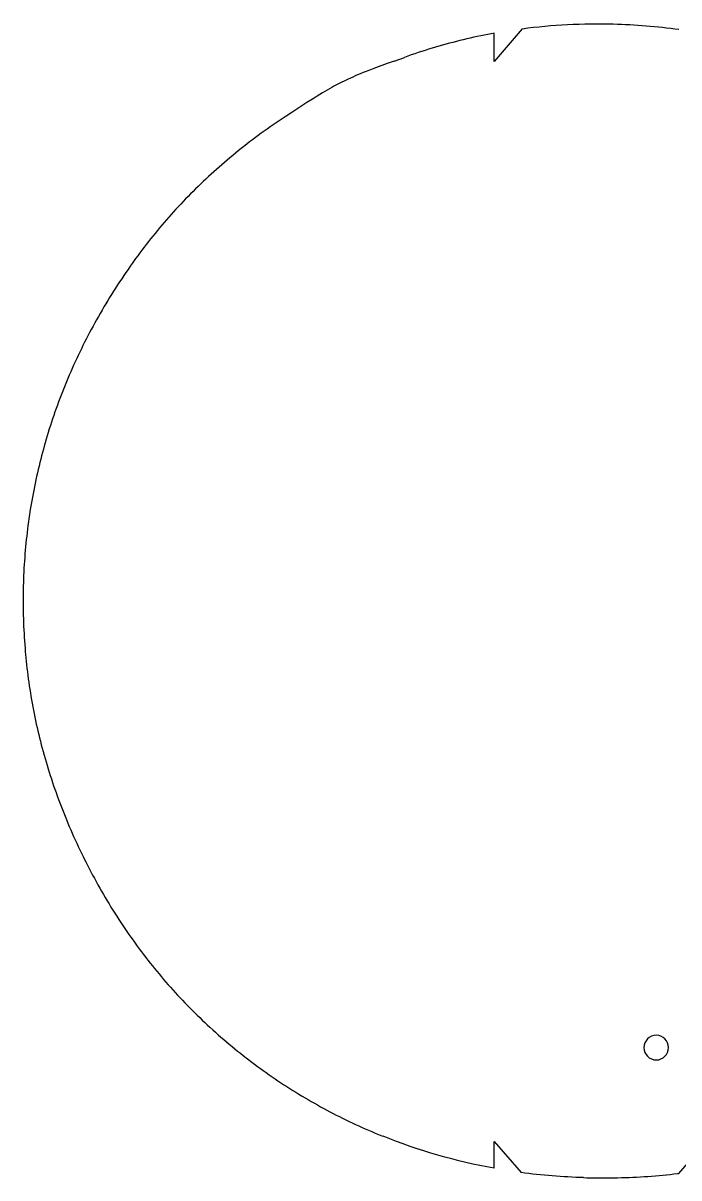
# Model space of a CAD drawing. Header units: millimetres. Extents: x 9 to 233, y 16 to 223.
# Drawn here: x 8.8 to 126.2, y 16.2 to 222.8 of the extents above; entities that cross this region are included whole.
import ezdxf

# ---------------------------------------------------------------- set-up
doc = ezdxf.new("R2010")
doc.units = ezdxf.units.MM

# ---------------------------------------------------------------- blocks, each defined once
blk = doc.blocks.new('Cargo Logo')
at = {"color": 7, "ltscale": 0.184066}
blk.add_line((-38, -5), (-33.181567, 0.566994), dxfattribs=at)
at = {"color": 7, "ltscale": 0.013633}
blk.add_line((-21.975731, 1.471093), (-21.430593, 1.48543), dxfattribs=at)
at = {"color": 7, "ltscale": 0.017482}
blk.add_line((-21.430593, 1.48543), (-20.731465, 1.50026), dxfattribs=at)
at = {"color": 7, "ltscale": 0.017431}
blk.add_line((-20.731465, 1.50026), (-20.034291, 1.511045), dxfattribs=at)
at = {"color": 7, "ltscale": 0.017379}
blk.add_line((-20.034291, 1.511045), (-19.339149, 1.517796), dxfattribs=at)
at = {"color": 7, "ltscale": 0.017328}
blk.add_line((-19.339149, 1.517796), (-18.646037, 1.520526), dxfattribs=at)
at = {"color": 7, "ltscale": 0.017277}
blk.add_line((-18.646037, 1.520526), (-17.954951, 1.519246), dxfattribs=at)
at = {"color": 7, "ltscale": 0.017227}
blk.add_line((-17.954951, 1.519246), (-17.26589, 1.513967), dxfattribs=at)
at = {"color": 7, "ltscale": 0.017178}
blk.add_line((-17.26589, 1.513967), (-16.57885, 1.504702), dxfattribs=at)
at = {"color": 7, "ltscale": 0.017129}
blk.add_line((-16.57885, 1.504702), (-15.89383, 1.491462), dxfattribs=at)
at = {"color": 7, "ltscale": 0.017081}
blk.add_line((-15.89383, 1.491462), (-15.210825, 1.474258), dxfattribs=at)
at = {"color": 7, "ltscale": 0.017033}
blk.add_line((-15.210825, 1.474258), (-14.529834, 1.453102), dxfattribs=at)
at = {"color": 7, "ltscale": 0.016986}
blk.add_line((-14.529834, 1.453102), (-13.850853, 1.428004), dxfattribs=at)
at = {"color": 7, "ltscale": 0.01694}
blk.add_line((-13.850853, 1.428004), (-13.17388, 1.398976), dxfattribs=at)
at = {"color": 7, "ltscale": 0.016894}
blk.add_line((-13.17388, 1.398976), (-12.498911, 1.366028), dxfattribs=at)
at = {"color": 7, "ltscale": 0.016849}
blk.add_line((-12.498911, 1.366028), (-11.825944, 1.329172), dxfattribs=at)
at = {"color": 7, "ltscale": 0.016805}
blk.add_line((-11.825944, 1.329172), (-11.154974, 1.288417), dxfattribs=at)
at = {"color": 7, "ltscale": 0.016762}
blk.add_line((-11.154974, 1.288417), (-10.485999, 1.243775), dxfattribs=at)
at = {"color": 7, "ltscale": 0.016719}
blk.add_line((-10.485999, 1.243775), (-9.819016, 1.195254), dxfattribs=at)
at = {"color": 7, "ltscale": 0.016676}
blk.add_line((-9.819016, 1.195254), (-9.154021, 1.142867), dxfattribs=at)
at = {"color": 7, "ltscale": 0.016635}
blk.add_line((-9.154021, 1.142867), (-8.491011, 1.086621), dxfattribs=at)
at = {"color": 7, "ltscale": 0.016594}
blk.add_line((-8.491011, 1.086621), (-7.829982, 1.026527), dxfattribs=at)
at = {"color": 7, "ltscale": 0.016554}
blk.add_line((-7.829982, 1.026527), (-7.170931, 0.962595), dxfattribs=at)
at = {"color": 7, "ltscale": 0.016514}
blk.add_line((-7.170931, 0.962595), (-6.513855, 0.894835), dxfattribs=at)
at = {"color": 7, "ltscale": 0.016475}
blk.add_line((-6.513855, 0.894835), (-5.858749, 0.823254), dxfattribs=at)
at = {"color": 7, "ltscale": 0.016437}
blk.add_line((-5.858749, 0.823254), (-5.205611, 0.747863), dxfattribs=at)
at = {"color": 7, "ltscale": 0.006478}
blk.add_line((-5.205611, 0.747863), (-4.948316, 0.717055), dxfattribs=at)
at = {"color": 7, "ltscale": 0.189028}
blk.add_line((-4.948316, 0.717055), (0, -5), dxfattribs=at)
at = {"color": 7, "ltscale": 0.12016}
blk.add_line((-38, -0.193598), (-38, -5), dxfattribs=at)
at = {"color": 7, "ltscale": 0.016053}
blk.add_line((-58.677103, -6.251963), (-58.082555, -6.009438), dxfattribs=at)
at = {"color": 7, "ltscale": 0.005747}
blk.add_line((-58.082555, -6.009438), (-57.869331, -5.923507), dxfattribs=at)
at = {"color": 7, "ltscale": 0.015973}
blk.add_line((-63.362667, -8.318424), (-62.783865, -8.047869), dxfattribs=at)
at = {"color": 7, "ltscale": 0.015981}
blk.add_line((-62.783865, -8.047869), (-62.203091, -7.780808), dxfattribs=at)
at = {"color": 7, "ltscale": 0.015989}
for p, q in [((-62.203091, -7.780808), (-61.620347, -7.517243)), ((-117.96378, -72.270641), (-117.777706, -71.658745)), ((-86.716989, -179.70262), (-87.198342, -179.281487))]:
    blk.add_line(p, q, dxfattribs=at)
at = {"color": 7, "ltscale": 0.015999}
for p, q in [((-61.620347, -7.517243), (-61.035633, -7.257178)), ((-102.21834, -40.468581), (-101.841587, -39.951274))]:
    blk.add_line(p, q, dxfattribs=at)
at = {"color": 7, "ltscale": 0.016008}
for p, q in [((-61.035633, -7.257178), (-60.448951, -7.000613)), ((-121.866125, -110.732798), (-121.919553, -110.094727))]:
    blk.add_line(p, q, dxfattribs=at)
at = {"color": 7, "ltscale": 0.016018}
for p, q in [((-60.448951, -7.000613), (-59.860301, -6.747554)), ((-117.365192, -133.040658), (-117.559638, -132.430148))]:
    blk.add_line(p, q, dxfattribs=at)
at = {"color": 7, "ltscale": 0.016029}
blk.add_line((-59.860301, -6.747554), (-59.269685, -6.498003), dxfattribs=at)
at = {"color": 7, "ltscale": 0.016041}
for p, q in [((-59.269685, -6.498003), (-58.677103, -6.251963)), ((-116.117926, -136.679805), (-116.335402, -136.076133))]:
    blk.add_line(p, q, dxfattribs=at)
at = {"color": 7, "ltscale": 0.01593}
blk.add_line((-67.921985, -10.608356), (-67.358994, -10.309932), dxfattribs=at)
at = {"color": 7, "ltscale": 0.015933}
for p, q in [((-67.358994, -10.309932), (-66.794023, -10.014986)), ((-118.668118, -74.724041), (-118.498022, -74.109825))]:
    blk.add_line(p, q, dxfattribs=at)
at = {"color": 7, "ltscale": 0.015937}
blk.add_line((-66.794023, -10.014986), (-66.227072, -9.723518), dxfattribs=at)
at = {"color": 7, "ltscale": 0.015942}
blk.add_line((-66.227072, -9.723518), (-65.658143, -9.43553), dxfattribs=at)
at = {"color": 7, "ltscale": 0.015947}
blk.add_line((-65.658143, -9.43553), (-65.087236, -9.151025), dxfattribs=at)
at = {"color": 7, "ltscale": 0.015952}
for p, q in [((-65.087236, -9.151025), (-64.514354, -8.870004)), ((-39.133489, -203.009643), (-39.759172, -202.884451))]:
    blk.add_line(p, q, dxfattribs=at)
at = {"color": 7, "ltscale": 0.015959}
blk.add_line((-64.514354, -8.870004), (-63.939497, -8.59247), dxfattribs=at)
at = {"color": 7, "ltscale": 0.015965}
blk.add_line((-63.939497, -8.59247), (-63.362667, -8.318424), dxfattribs=at)
at = {"color": 7, "ltscale": 0.015922}
for p, q in [((-71.258241, -12.471836), (-70.707169, -12.152578)), ((-70.707169, -12.152578), (-70.154106, -11.836791)), ((-70.154106, -11.836791), (-69.599055, -11.524473)), ((-71.80732, -12.794562), (-71.258241, -12.471836))]:
    blk.add_line(p, q, dxfattribs=at)
at = {"color": 7, "ltscale": 0.015923}
for p, q in [((-69.599055, -11.524473), (-69.042017, -11.215628)), ((-121.208144, -116.439126), (-121.29696, -115.808412))]:
    blk.add_line(p, q, dxfattribs=at)
at = {"color": 7, "ltscale": 0.015925}
for p, q in [((-69.042017, -11.215628), (-68.482993, -10.910255)), ((-89.093079, -177.570684), (-89.559102, -177.136431))]:
    blk.add_line(p, q, dxfattribs=at)
at = {"color": 7, "ltscale": 0.015927}
blk.add_line((-68.482993, -10.910255), (-67.921985, -10.608356), dxfattribs=at)
at = {"color": 7, "ltscale": 0.015935}
blk.add_line((-74.522762, -14.460202), (-73.983674, -14.120141), dxfattribs=at)
at = {"color": 7, "ltscale": 0.015931}
for p, q in [((-73.983674, -14.120141), (-73.442584, -13.783546)), ((-101.080042, -38.926001), (-100.695258, -38.418027)), ((-121.29696, -115.808412), (-121.381856, -115.176849))]:
    blk.add_line(p, q, dxfattribs=at)
at = {"color": 7, "ltscale": 0.015928}
blk.add_line((-73.442584, -13.783546), (-72.899494, -13.450417), dxfattribs=at)
at = {"color": 7, "ltscale": 0.015926}
blk.add_line((-72.899494, -13.450417), (-72.354405, -13.120756), dxfattribs=at)
at = {"color": 7, "ltscale": 0.015924}
blk.add_line((-72.354405, -13.120756), (-71.80732, -12.794562), dxfattribs=at)
at = {"color": 7, "ltscale": 0.015968}
blk.add_line((-77.7151, -16.573359), (-77.188079, -16.2125), dxfattribs=at)
at = {"color": 7, "ltscale": 0.015961}
blk.add_line((-77.188079, -16.2125), (-76.65904, -15.855108), dxfattribs=at)
at = {"color": 7, "ltscale": 0.015955}
blk.add_line((-76.65904, -15.855108), (-76.127986, -15.501182), dxfattribs=at)
at = {"color": 7, "ltscale": 0.015949}
for p, q in [((-76.127986, -15.501182), (-75.59492, -15.150723)), ((-88.151842, -178.431334), (-88.623993, -178.002319))]:
    blk.add_line(p, q, dxfattribs=at)
at = {"color": 7, "ltscale": 0.015943}
for p, q in [((-75.59492, -15.150723), (-75.059845, -14.803729)), ((-38.507408, -203.130838), (-39.133489, -203.009643))]:
    blk.add_line(p, q, dxfattribs=at)
at = {"color": 7, "ltscale": 0.015939}
for p, q in [((-75.059845, -14.803729), (-74.522762, -14.460202)), ((-121.381856, -115.176849), (-121.46283, -114.544446))]:
    blk.add_line(p, q, dxfattribs=at)
at = {"color": 7, "ltscale": 0.016022}
blk.add_line((-80.834705, -18.81135), (-80.319848, -18.429677), dxfattribs=at)
at = {"color": 7, "ltscale": 0.016012}
blk.add_line((-80.319848, -18.429677), (-79.802956, -18.051475), dxfattribs=at)
at = {"color": 7, "ltscale": 0.016002}
blk.add_line((-79.802956, -18.051475), (-79.284033, -17.676743), dxfattribs=at)
at = {"color": 7, "ltscale": 0.015993}
blk.add_line((-79.284033, -17.676743), (-78.76308, -17.30548), dxfattribs=at)
at = {"color": 7, "ltscale": 0.015984}
blk.add_line((-78.76308, -17.30548), (-78.240102, -16.937686), dxfattribs=at)
at = {"color": 7, "ltscale": 0.015976}
for p, q in [((-78.240102, -16.937686), (-77.7151, -16.573359)), ((-101.841587, -39.951274), (-101.462153, -39.437082)), ((-121.682185, -112.642265), (-121.747438, -112.006575))]:
    blk.add_line(p, q, dxfattribs=at)
at = {"color": 7, "ltscale": 0.016084}
blk.add_line((-83.37834, -20.77182), (-82.873711, -20.372775), dxfattribs=at)
at = {"color": 7, "ltscale": 0.01607}
blk.add_line((-82.873711, -20.372775), (-82.367029, -19.977206), dxfattribs=at)
at = {"color": 7, "ltscale": 0.016057}
blk.add_line((-82.367029, -19.977206), (-81.858299, -19.585114), dxfattribs=at)
at = {"color": 7, "ltscale": 0.016045}
blk.add_line((-81.858299, -19.585114), (-81.347523, -19.196495), dxfattribs=at)
at = {"color": 7, "ltscale": 0.016034}
blk.add_line((-81.347523, -19.196495), (-80.834705, -18.81135), dxfattribs=at)
at = {"color": 7, "ltscale": 0.016159}
blk.add_line((-85.870558, -22.819257), (-85.376251, -22.402803), dxfattribs=at)
at = {"color": 7, "ltscale": 0.016143}
for p, q in [((-85.376251, -22.402803), (-84.879872, -21.989834)), ((-82.246433, -183.373808), (-82.755485, -182.976525))]:
    blk.add_line(p, q, dxfattribs=at)
at = {"color": 7, "ltscale": 0.016127}
blk.add_line((-84.879872, -21.989834), (-84.381424, -21.580348), dxfattribs=at)
at = {"color": 7, "ltscale": 0.016112}
blk.add_line((-84.381424, -21.580348), (-83.880912, -21.174344), dxfattribs=at)
at = {"color": 7, "ltscale": 0.016097}
blk.add_line((-83.880912, -21.174344), (-83.37834, -20.77182), dxfattribs=at)
at = {"color": 7, "ltscale": 0.016248}
blk.add_line((-88.310838, -24.95386), (-87.826971, -24.519962), dxfattribs=at)
at = {"color": 7, "ltscale": 0.016229}
blk.add_line((-87.826971, -24.519962), (-87.340999, -24.089548), dxfattribs=at)
at = {"color": 7, "ltscale": 0.016211}
blk.add_line((-87.340999, -24.089548), (-86.852936, -23.662628), dxfattribs=at)
at = {"color": 7, "ltscale": 0.016193}
blk.add_line((-86.852936, -23.662628), (-86.362788, -23.239198), dxfattribs=at)
at = {"color": 7, "ltscale": 0.016176}
for p, q in [((-86.362788, -23.239198), (-85.870558, -22.819257)), ((-48.478098, -200.710188), (-49.097965, -200.524624))]:
    blk.add_line(p, q, dxfattribs=at)
at = {"color": 7, "ltscale": 0.0156}
blk.add_line((-90.666015, -27.148842), (-90.215233, -26.71738), dxfattribs=at)
at = {"color": 7, "ltscale": 0.015595}
blk.add_line((-90.215233, -26.71738), (-89.761827, -26.288943), dxfattribs=at)
at = {"color": 7, "ltscale": 0.015591}
blk.add_line((-89.761827, -26.288943), (-89.305797, -25.863532), dxfattribs=at)
at = {"color": 7, "ltscale": 0.015588}
blk.add_line((-89.305797, -25.863532), (-88.847144, -25.441143), dxfattribs=at)
at = {"color": 7, "ltscale": 0.018115}
blk.add_line((-88.310838, -24.95386), (-88.847144, -25.441143), dxfattribs=at)
at = {"color": 7, "ltscale": 0.015633}
blk.add_line((-92.880561, -29.35161), (-92.442902, -28.904989), dxfattribs=at)
at = {"color": 7, "ltscale": 0.015625}
blk.add_line((-92.442902, -28.904989), (-92.002618, -28.461403), dxfattribs=at)
at = {"color": 7, "ltscale": 0.015618}
for p, q in [((-92.002618, -28.461403), (-91.559708, -28.020852)), ((-60.286854, -196.610601), (-60.869215, -196.384523))]:
    blk.add_line(p, q, dxfattribs=at)
at = {"color": 7, "ltscale": 0.015611}
blk.add_line((-91.559708, -28.020852), (-91.114173, -27.583332), dxfattribs=at)
at = {"color": 7, "ltscale": 0.015605}
blk.add_line((-91.114173, -27.583332), (-90.666015, -27.148842), dxfattribs=at)
at = {"color": 7, "ltscale": 0.015671}
blk.add_line((-94.604922, -31.168505), (-94.177775, -30.709715), dxfattribs=at)
at = {"color": 7, "ltscale": 0.015661}
blk.add_line((-94.177775, -30.709715), (-93.747999, -30.253971), dxfattribs=at)
at = {"color": 7, "ltscale": 0.015651}
blk.add_line((-93.747999, -30.253971), (-93.315594, -29.80127), dxfattribs=at)
at = {"color": 7, "ltscale": 0.015641}
blk.add_line((-93.315594, -29.80127), (-92.880561, -29.35161), dxfattribs=at)
at = {"color": 7, "ltscale": 0.015734}
blk.add_line((-96.701152, -33.508249), (-96.287179, -33.034184), dxfattribs=at)
at = {"color": 7, "ltscale": 0.01572}
blk.add_line((-96.287179, -33.034184), (-95.870567, -32.56318), dxfattribs=at)
at = {"color": 7, "ltscale": 0.015707}
blk.add_line((-95.870567, -32.56318), (-95.451319, -32.095235), dxfattribs=at)
at = {"color": 7, "ltscale": 0.015695}
blk.add_line((-95.451319, -32.095235), (-95.029437, -31.630344), dxfattribs=at)
at = {"color": 7, "ltscale": 0.015683}
blk.add_line((-95.029437, -31.630344), (-94.604922, -31.168505), dxfattribs=at)
at = {"color": 7, "ltscale": 0.015797}
for p, q in [((-98.330621, -35.435186), (-97.927223, -34.948843)), ((-121.758116, -91.515351), (-121.695262, -90.886606))]:
    blk.add_line(p, q, dxfattribs=at)
at = {"color": 7, "ltscale": 0.01578}
blk.add_line((-97.927223, -34.948843), (-97.521177, -34.465574), dxfattribs=at)
at = {"color": 7, "ltscale": 0.015764}
blk.add_line((-97.521177, -34.465574), (-97.112486, -33.985378), dxfattribs=at)
at = {"color": 7, "ltscale": 0.015749}
blk.add_line((-97.112486, -33.985378), (-96.701152, -33.508249), dxfattribs=at)
at = {"color": 7, "ltscale": 0.01587}
for p, q in [((-99.917686, -37.411381), (-99.524905, -36.912701)), ((-120.105023, -122.697851), (-120.232884, -122.076056))]:
    blk.add_line(p, q, dxfattribs=at)
at = {"color": 7, "ltscale": 0.015851}
blk.add_line((-99.524905, -36.912701), (-99.129465, -36.417111), dxfattribs=at)
at = {"color": 7, "ltscale": 0.015832}
for p, q in [((-99.129465, -36.417111), (-98.73137, -35.924607)), ((-100.216099, -165.435929), (-100.602635, -164.934318))]:
    blk.add_line(p, q, dxfattribs=at)
at = {"color": 7, "ltscale": 0.015814}
blk.add_line((-98.73137, -35.924607), (-98.330621, -35.435186), dxfattribs=at)
at = {"color": 7, "ltscale": 0.015953}
blk.add_line((-101.462153, -39.437082), (-101.080042, -38.926001), dxfattribs=at)
at = {"color": 7, "ltscale": 0.01591}
blk.add_line((-100.695258, -38.418027), (-100.307805, -37.913155), dxfattribs=at)
at = {"color": 7, "ltscale": 0.01589}
blk.add_line((-100.307805, -37.913155), (-99.917686, -37.411381), dxfattribs=at)
at = {"color": 7, "ltscale": 0.016047}
for p, q in [((-102.963788, -41.512559), (-102.592409, -40.989008)), ((-115.89661, -137.282333), (-116.117926, -136.679805))]:
    blk.add_line(p, q, dxfattribs=at)
at = {"color": 7, "ltscale": 0.016023}
for p, q in [((-102.592409, -40.989008), (-102.21834, -40.468581)), ((-116.96479, -134.258267), (-117.16691, -133.650031))]:
    blk.add_line(p, q, dxfattribs=at)
at = {"color": 7, "ltscale": 0.016152}
for p, q in [((-104.42232, -43.638097), (-104.061744, -43.102003)), ((-113.208146, -143.834189), (-113.471829, -143.244351))]:
    blk.add_line(p, q, dxfattribs=at)
at = {"color": 7, "ltscale": 0.016125}
blk.add_line((-104.061744, -43.102003), (-103.69846, -42.569052), dxfattribs=at)
at = {"color": 7, "ltscale": 0.016098}
blk.add_line((-103.69846, -42.569052), (-103.332473, -42.039239), dxfattribs=at)
at = {"color": 7, "ltscale": 0.016073}
blk.add_line((-103.332473, -42.039239), (-102.963788, -41.512559), dxfattribs=at)
at = {"color": 7, "ltscale": 0.016267}
blk.add_line((-105.837438, -45.813998), (-105.487747, -45.265284), dxfattribs=at)
at = {"color": 7, "ltscale": 0.016237}
blk.add_line((-105.487747, -45.265284), (-105.135327, -44.719733), dxfattribs=at)
at = {"color": 7, "ltscale": 0.016208}
blk.add_line((-105.135327, -44.719733), (-104.780182, -44.177339), dxfattribs=at)
at = {"color": 7, "ltscale": 0.01618}
blk.add_line((-104.780182, -44.177339), (-104.42232, -43.638097), dxfattribs=at)
at = {"color": 7, "ltscale": 0.016392}
blk.add_line((-107.208791, -48.040576), (-106.870076, -47.479163), dxfattribs=at)
at = {"color": 7, "ltscale": 0.01636}
blk.add_line((-106.870076, -47.479163), (-106.528608, -46.920932), dxfattribs=at)
at = {"color": 7, "ltscale": 0.016328}
blk.add_line((-106.528608, -46.920932), (-106.184394, -46.365879), dxfattribs=at)
at = {"color": 7, "ltscale": 0.016297}
blk.add_line((-106.184394, -46.365879), (-105.837438, -45.813998), dxfattribs=at)
at = {"color": 7, "ltscale": 0.016493}
blk.add_line((-108.208353, -49.743962), (-107.877936, -49.17297), dxfattribs=at)
at = {"color": 7, "ltscale": 0.016458}
blk.add_line((-107.877936, -49.17297), (-107.544747, -48.605177), dxfattribs=at)
at = {"color": 7, "ltscale": 0.016425}
blk.add_line((-107.544747, -48.605177), (-107.208791, -48.040576), dxfattribs=at)
at = {"color": 7, "ltscale": 0.016636}
blk.add_line((-109.502159, -52.060011), (-109.182901, -51.476176), dxfattribs=at)
at = {"color": 7, "ltscale": 0.016599}
blk.add_line((-109.182901, -51.476176), (-108.860843, -50.895559), dxfattribs=at)
at = {"color": 7, "ltscale": 0.016563}
blk.add_line((-108.860843, -50.895559), (-108.535991, -50.318156), dxfattribs=at)
at = {"color": 7, "ltscale": 0.016527}
blk.add_line((-108.535991, -50.318156), (-108.208353, -49.743962), dxfattribs=at)
at = {"color": 7, "ltscale": 0.01675}
blk.add_line((-110.443055, -53.830885), (-110.132244, -53.23736), dxfattribs=at)
at = {"color": 7, "ltscale": 0.016711}
blk.add_line((-110.132244, -53.23736), (-109.818609, -52.647071), dxfattribs=at)
at = {"color": 7, "ltscale": 0.016673}
blk.add_line((-109.818609, -52.647071), (-109.502159, -52.060011), dxfattribs=at)
at = {"color": 7, "ltscale": 0.010923}
blk.add_line((-111.524939, -55.967076), (-111.33094, -55.575602), dxfattribs=at)
at = {"color": 7, "ltscale": 0.015325}
blk.add_line((-111.33094, -55.575602), (-111.056167, -55.027636), dxfattribs=at)
at = {"color": 7, "ltscale": 0.016828}
blk.add_line((-111.056167, -55.027636), (-110.751036, -54.427649), dxfattribs=at)
at = {"color": 7, "ltscale": 0.016789}
blk.add_line((-110.751036, -54.427649), (-110.443055, -53.830885), dxfattribs=at)
at = {"color": 7, "ltscale": 0.016483}
blk.add_line((-112.665625, -58.35247), (-112.386598, -57.755088), dxfattribs=at)
at = {"color": 7, "ltscale": 0.016511}
blk.add_line((-112.386598, -57.755088), (-112.103479, -57.158392), dxfattribs=at)
at = {"color": 7, "ltscale": 0.01654}
blk.add_line((-112.103479, -57.158392), (-111.816261, -56.562386), dxfattribs=at)
at = {"color": 7, "ltscale": 0.016569}
blk.add_line((-111.816261, -56.562386), (-111.524939, -55.967076), dxfattribs=at)
at = {"color": 7, "ltscale": 0.016402}
blk.add_line((-113.478192, -60.148677), (-113.211417, -59.54927), dxfattribs=at)
at = {"color": 7, "ltscale": 0.016429}
blk.add_line((-113.211417, -59.54927), (-112.940563, -58.950532), dxfattribs=at)
at = {"color": 7, "ltscale": 0.016456}
blk.add_line((-112.940563, -58.950532), (-112.665625, -58.35247), dxfattribs=at)
at = {"color": 7, "ltscale": 0.016302}
blk.add_line((-114.504597, -62.552911), (-114.254091, -61.950871), dxfattribs=at)
at = {"color": 7, "ltscale": 0.016326}
blk.add_line((-114.254091, -61.950871), (-113.999525, -61.349482), dxfattribs=at)
at = {"color": 7, "ltscale": 0.016351}
blk.add_line((-113.999525, -61.349482), (-113.740893, -60.74875), dxfattribs=at)
at = {"color": 7, "ltscale": 0.016376}
blk.add_line((-113.740893, -60.74875), (-113.478192, -60.148677), dxfattribs=at)
at = {"color": 7, "ltscale": 0.016232}
blk.add_line((-115.231796, -64.362891), (-114.993446, -63.758925), dxfattribs=at)
at = {"color": 7, "ltscale": 0.016255}
blk.add_line((-114.993446, -63.758925), (-114.751047, -63.155597), dxfattribs=at)
at = {"color": 7, "ltscale": 0.016278}
blk.add_line((-114.751047, -63.155597), (-114.504597, -62.552911), dxfattribs=at)
at = {"color": 7, "ltscale": 0.016168}
blk.add_line((-115.922604, -66.178572), (-115.696371, -65.572719), dxfattribs=at)
at = {"color": 7, "ltscale": 0.016189}
for p, q in [((-115.696371, -65.572719), (-115.466104, -64.96749)), ((-122.251681, -102.379536), (-122.253494, -101.731993))]:
    blk.add_line(p, q, dxfattribs=at)
at = {"color": 7, "ltscale": 0.01621}
blk.add_line((-115.466104, -64.96749), (-115.231796, -64.362891), dxfattribs=at)
at = {"color": 7, "ltscale": 0.01609}
blk.add_line((-116.787255, -68.608158), (-116.577127, -67.999844), dxfattribs=at)
at = {"color": 7, "ltscale": 0.016108}
blk.add_line((-116.577127, -67.999844), (-116.362978, -67.392139), dxfattribs=at)
at = {"color": 7, "ltscale": 0.016128}
for p, q in [((-116.362978, -67.392139), (-116.144805, -66.785047)), ((-113.73165, -142.653351), (-113.987611, -142.061189))]:
    blk.add_line(p, q, dxfattribs=at)
at = {"color": 7, "ltscale": 0.016147}
blk.add_line((-116.144805, -66.785047), (-115.922604, -66.178572), dxfattribs=at)
at = {"color": 7, "ltscale": 0.016037}
blk.add_line((-117.393551, -70.436722), (-117.195464, -69.826601), dxfattribs=at)
at = {"color": 7, "ltscale": 0.016054}
for p, q in [((-117.195464, -69.826601), (-116.993366, -69.217079)), ((-115.671451, -137.883715), (-115.89661, -137.282333)), ((-44.128126, -201.895907), (-44.750715, -201.73862))]:
    blk.add_line(p, q, dxfattribs=at)
at = {"color": 7, "ltscale": 0.016071}
blk.add_line((-116.993366, -69.217079), (-116.787255, -68.608158), dxfattribs=at)
at = {"color": 7, "ltscale": 0.015974}
for p, q in [((-118.145855, -72.883121), (-117.96378, -72.270641)), ((-40.384468, -202.755258), (-41.009377, -202.622061))]:
    blk.add_line(p, q, dxfattribs=at)
at = {"color": 7, "ltscale": 0.016004}
for p, q in [((-117.777706, -71.658745), (-117.58763, -71.047438)), ((-86.232566, -180.121118), (-86.716989, -179.70262))]:
    blk.add_line(p, q, dxfattribs=at)
at = {"color": 7, "ltscale": 0.01602}
blk.add_line((-117.58763, -71.047438), (-117.393551, -70.436722), dxfattribs=at)
at = {"color": 7, "ltscale": 0.015946}
blk.add_line((-118.498022, -74.109825), (-118.323935, -73.496184), dxfattribs=at)
at = {"color": 7, "ltscale": 0.01596}
blk.add_line((-118.323935, -73.496184), (-118.145855, -72.883121), dxfattribs=at)
at = {"color": 7, "ltscale": 0.015898}
blk.add_line((-119.154486, -76.570111), (-118.996348, -75.954187), dxfattribs=at)
at = {"color": 7, "ltscale": 0.015909}
for p, q in [((-118.996348, -75.954187), (-118.834226, -75.338829)), ((-121.018765, -117.697975), (-121.115412, -117.068983))]:
    blk.add_line(p, q, dxfattribs=at)
at = {"color": 7, "ltscale": 0.015921}
blk.add_line((-118.834226, -75.338829), (-118.668118, -74.724041), dxfattribs=at)
at = {"color": 7, "ltscale": 0.015858}
for p, q in [((-119.747238, -79.039415), (-119.605016, -78.421254)), ((-119.101187, -127.023812), (-119.256236, -126.408722)), ((-118.942262, -127.637912), (-119.101187, -127.023812))]:
    blk.add_line(p, q, dxfattribs=at)
at = {"color": 7, "ltscale": 0.015867}
for p, q in [((-119.605016, -78.421254), (-119.458818, -77.803647)), ((-119.973272, -123.318711), (-120.105023, -122.697851)), ((-91.843308, -174.925998), (-92.290974, -174.476096))]:
    blk.add_line(p, q, dxfattribs=at)
at = {"color": 7, "ltscale": 0.015877}
for p, q in [((-119.458818, -77.803647), (-119.308642, -77.186599)), ((-120.356851, -121.453334), (-120.476923, -120.829693))]:
    blk.add_line(p, q, dxfattribs=at)
at = {"color": 7, "ltscale": 0.015887}
blk.add_line((-119.308642, -77.186599), (-119.154486, -76.570111), dxfattribs=at)
at = {"color": 7, "ltscale": 0.015834}
blk.add_line((-120.15006, -80.897203), (-120.019759, -80.277392), dxfattribs=at)
at = {"color": 7, "ltscale": 0.015841}
for p, q in [((-120.019759, -80.277392), (-119.885485, -79.658129)), ((-100.986106, -164.43013), (-101.366512, -163.923366)), ((-93.615636, -173.110801), (-94.05108, -172.650512))]:
    blk.add_line(p, q, dxfattribs=at)
at = {"color": 7, "ltscale": 0.015849}
blk.add_line((-119.885485, -79.658129), (-119.747238, -79.039415), dxfattribs=at)
at = {"color": 7, "ltscale": 0.015815}
blk.add_line((-120.517144, -82.759894), (-120.398752, -82.138456), dxfattribs=at)
at = {"color": 7, "ltscale": 0.015821}
for p, q in [((-120.398752, -82.138456), (-120.276391, -81.517559)), ((-99.038122, -166.9253), (-99.433842, -166.43142)), ((-95.762308, -170.783457), (-96.182479, -170.310225))]:
    blk.add_line(p, q, dxfattribs=at)
at = {"color": 7, "ltscale": 0.015827}
for p, q in [((-120.276391, -81.517559), (-120.15006, -80.897203)), ((-94.912802, -171.722162), (-95.339082, -171.254103))]:
    blk.add_line(p, q, dxfattribs=at)
at = {"color": 7, "ltscale": 0.015799}
blk.add_line((-120.951037, -85.25099), (-120.848514, -84.627419), dxfattribs=at)
at = {"color": 7, "ltscale": 0.015802}
blk.add_line((-120.848514, -84.627419), (-120.742024, -84.004377), dxfattribs=at)
at = {"color": 7, "ltscale": 0.015806}
blk.add_line((-120.742024, -84.004377), (-120.631568, -83.381868), dxfattribs=at)
at = {"color": 7, "ltscale": 0.01581}
blk.add_line((-120.631568, -83.381868), (-120.517144, -82.759894), dxfattribs=at)
at = {"color": 7, "ltscale": 0.015792}
blk.add_line((-121.23481, -87.124861), (-121.144185, -86.499714), dxfattribs=at)
at = {"color": 7, "ltscale": 0.015794}
blk.add_line((-121.144185, -86.499714), (-121.049594, -85.875089), dxfattribs=at)
at = {"color": 7, "ltscale": 0.015796}
blk.add_line((-121.049594, -85.875089), (-120.951037, -85.25099), dxfattribs=at)
at = {"color": 7, "ltscale": 0.015791}
for p, q in [((-121.482888, -89.00342), (-121.404162, -88.376717)), ((-121.404162, -88.376717), (-121.321469, -87.75053)), ((-121.321469, -87.75053), (-121.23481, -87.124861)), ((-121.557647, -89.630637), (-121.482888, -89.00342))]:
    blk.add_line(p, q, dxfattribs=at)
at = {"color": 7, "ltscale": 0.015795}
blk.add_line((-121.695262, -90.886606), (-121.628439, -90.258367), dxfattribs=at)
at = {"color": 7, "ltscale": 0.015793}
blk.add_line((-121.628439, -90.258367), (-121.557647, -89.630637), dxfattribs=at)
at = {"color": 7, "ltscale": 0.01646}
blk.add_line((-121.911767, -93.256151), (-121.85723, -92.600032), dxfattribs=at)
at = {"color": 7, "ltscale": 0.012449}
blk.add_line((-121.85723, -92.600032), (-121.813322, -92.104008), dxfattribs=at)
at = {"color": 7, "ltscale": 0.014781}
blk.add_line((-121.813322, -92.104008), (-121.758116, -91.515351), dxfattribs=at)
at = {"color": 7, "ltscale": 0.016395}
blk.add_line((-122.051077, -95.221149), (-122.008686, -94.566718), dxfattribs=at)
at = {"color": 7, "ltscale": 0.016416}
blk.add_line((-122.008686, -94.566718), (-121.962251, -93.911716), dxfattribs=at)
at = {"color": 7, "ltscale": 0.016438}
blk.add_line((-121.962251, -93.911716), (-121.911767, -93.256151), dxfattribs=at)
at = {"color": 7, "ltscale": 0.016334}
blk.add_line((-122.154025, -97.180916), (-122.123742, -96.528257), dxfattribs=at)
at = {"color": 7, "ltscale": 0.016354}
for p, q in [((-122.123742, -96.528257), (-122.089427, -95.874998)), ((-53.426021, -199.11179), (-54.042729, -198.893623))]:
    blk.add_line(p, q, dxfattribs=at)
at = {"color": 7, "ltscale": 0.016374}
blk.add_line((-122.089427, -95.874998), (-122.051077, -95.221149), dxfattribs=at)
at = {"color": 7, "ltscale": 0.016258}
blk.add_line((-122.234932, -99.785378), (-122.220731, -99.135206), dxfattribs=at)
at = {"color": 7, "ltscale": 0.016277}
blk.add_line((-122.220731, -99.135206), (-122.202515, -98.4844), dxfattribs=at)
at = {"color": 7, "ltscale": 0.016295}
blk.add_line((-122.202515, -98.4844), (-122.180281, -97.832966), dxfattribs=at)
at = {"color": 7, "ltscale": 0.016314}
blk.add_line((-122.180281, -97.832966), (-122.154025, -97.180916), dxfattribs=at)
at = {"color": 7, "ltscale": 0.016205}
for p, q in [((-122.253494, -101.731993), (-122.251309, -101.08378)), ((-80.700744, -184.549605), (-81.219065, -184.160352))]:
    blk.add_line(p, q, dxfattribs=at)
at = {"color": 7, "ltscale": 0.016223}
blk.add_line((-122.251309, -101.08378), (-122.245124, -100.434905), dxfattribs=at)
at = {"color": 7, "ltscale": 0.01624}
for p, q in [((-122.245124, -100.434905), (-122.234932, -99.785378)), ((-111.544786, -147.348673), (-111.831701, -146.765859))]:
    blk.add_line(p, q, dxfattribs=at)
at = {"color": 7, "ltscale": 0.016172}
blk.add_line((-122.245874, -103.026401), (-122.251681, -102.379536), dxfattribs=at)
at = {"color": 7, "ltscale": 0.016156}
blk.add_line((-122.236078, -103.672578), (-122.245874, -103.026401), dxfattribs=at)
at = {"color": 7, "ltscale": 0.016141}
blk.add_line((-122.222297, -104.318061), (-122.236078, -103.672578), dxfattribs=at)
at = {"color": 7, "ltscale": 0.016126}
blk.add_line((-122.204534, -104.962839), (-122.222297, -104.318061), dxfattribs=at)
at = {"color": 7, "ltscale": 0.016111}
blk.add_line((-122.182794, -105.606904), (-122.204534, -104.962839), dxfattribs=at)
at = {"color": 7, "ltscale": 0.016096}
for p, q in [((-122.157079, -106.25025), (-122.182794, -105.606904)), ((-114.487963, -140.873392), (-114.732358, -140.277759))]:
    blk.add_line(p, q, dxfattribs=at)
at = {"color": 7, "ltscale": 0.016083}
blk.add_line((-122.127395, -106.892866), (-122.157079, -106.25025), dxfattribs=at)
at = {"color": 7, "ltscale": 0.016069}
for p, q in [((-122.093745, -107.534745), (-122.127395, -106.892866)), ((-115.209599, -139.083037), (-115.442448, -138.48395)), ((-84.264135, -181.768694), (-84.760858, -181.360771)), ((-44.750715, -201.73862), (-45.372917, -201.577306))]:
    blk.add_line(p, q, dxfattribs=at)
at = {"color": 7, "ltscale": 0.016056}
blk.add_line((-122.056132, -108.175879), (-122.093745, -107.534745), dxfattribs=at)
at = {"color": 7, "ltscale": 0.016043}
blk.add_line((-122.014559, -108.816259), (-122.056132, -108.175879), dxfattribs=at)
at = {"color": 7, "ltscale": 0.016031}
for p, q in [((-121.969032, -109.455878), (-122.014559, -108.816259)), ((-116.549037, -135.471319), (-116.758832, -134.865363))]:
    blk.add_line(p, q, dxfattribs=at)
at = {"color": 7, "ltscale": 0.016019}
for p, q in [((-121.919553, -110.094727), (-121.969032, -109.455878)), ((-85.745071, -180.536979), (-86.232566, -180.121118))]:
    blk.add_line(p, q, dxfattribs=at)
at = {"color": 7, "ltscale": 0.015997}
blk.add_line((-121.808752, -111.370083), (-121.866125, -110.732798), dxfattribs=at)
at = {"color": 7, "ltscale": 0.015986}
blk.add_line((-121.747438, -112.006575), (-121.808752, -111.370083), dxfattribs=at)
at = {"color": 7, "ltscale": 0.015966}
blk.add_line((-121.612998, -113.277146), (-121.682185, -112.642265), dxfattribs=at)
at = {"color": 7, "ltscale": 0.015957}
blk.add_line((-121.539878, -113.911208), (-121.612998, -113.277146), dxfattribs=at)
at = {"color": 7, "ltscale": 0.015948}
blk.add_line((-121.46283, -114.544446), (-121.539878, -113.911208), dxfattribs=at)
at = {"color": 7, "ltscale": 0.015916}
blk.add_line((-121.115412, -117.068983), (-121.208144, -116.439126), dxfattribs=at)
at = {"color": 7, "ltscale": 0.015903}
for p, q in [((-120.918208, -118.326095), (-121.018765, -117.697975)), ((-90.022063, -176.699563), (-90.481963, -176.260084))]:
    blk.add_line(p, q, dxfattribs=at)
at = {"color": 7, "ltscale": 0.015897}
blk.add_line((-120.813743, -118.953334), (-120.918208, -118.326095), dxfattribs=at)
at = {"color": 7, "ltscale": 0.015891}
blk.add_line((-120.705372, -119.579686), (-120.813743, -118.953334), dxfattribs=at)
at = {"color": 7, "ltscale": 0.015886}
blk.add_line((-120.593098, -120.205141), (-120.705372, -119.579686), dxfattribs=at)
at = {"color": 7, "ltscale": 0.015882}
blk.add_line((-120.476923, -120.829693), (-120.593098, -120.205141), dxfattribs=at)
at = {"color": 7, "ltscale": 0.015874}
blk.add_line((-120.232884, -122.076056), (-120.356851, -121.453334), dxfattribs=at)
at = {"color": 7, "ltscale": 0.015865}
blk.add_line((-119.837633, -123.938629), (-119.973272, -123.318711), dxfattribs=at)
at = {"color": 7, "ltscale": 0.015862}
blk.add_line((-119.698107, -124.557597), (-119.837633, -123.938629), dxfattribs=at)
at = {"color": 7, "ltscale": 0.015861}
for p, q in [((-119.554698, -125.175607), (-119.698107, -124.557597)), ((-102.118119, -162.902109), (-102.489317, -162.387615))]:
    blk.add_line(p, q, dxfattribs=at)
at = {"color": 7, "ltscale": 0.01586}
blk.add_line((-119.407407, -125.792651), (-119.554698, -125.175607), dxfattribs=at)
at = {"color": 7, "ltscale": 0.015859}
for p, q in [((-119.256236, -126.408722), (-119.407407, -125.792651)), ((-118.779464, -128.251015), (-118.942262, -127.637912)), ((-92.290974, -174.476096), (-92.735584, -174.023595))]:
    blk.add_line(p, q, dxfattribs=at)
at = {"color": 7, "ltscale": 0.014345}
blk.add_line((-118.628872, -128.804722), (-118.779464, -128.251015), dxfattribs=at)
at = {"color": 7, "ltscale": 0.014423}
blk.add_line((-118.474328, -129.360573), (-118.628872, -128.804722), dxfattribs=at)
at = {"color": 7, "ltscale": 0.016016}
for p, q in [((-118.299062, -129.976754), (-118.474328, -129.360573)), ((-117.559638, -132.430148), (-117.750248, -131.818501))]:
    blk.add_line(p, q, dxfattribs=at)
at = {"color": 7, "ltscale": 0.016015}
for p, q in [((-118.11996, -130.591804), (-118.299062, -129.976754)), ((-117.937022, -131.205719), (-118.11996, -130.591804)), ((-117.750248, -131.818501), (-117.937022, -131.205719))]:
    blk.add_line(p, q, dxfattribs=at)
at = {"color": 7, "ltscale": 0.016021}
for p, q in [((-117.16691, -133.650031), (-117.365192, -133.040658)), ((-69.669374, -191.954171), (-70.212946, -191.61475))]:
    blk.add_line(p, q, dxfattribs=at)
at = {"color": 7, "ltscale": 0.016027}
blk.add_line((-116.758832, -134.865363), (-116.96479, -134.258267), dxfattribs=at)
at = {"color": 7, "ltscale": 0.016036}
blk.add_line((-116.335402, -136.076133), (-116.549037, -135.471319), dxfattribs=at)
at = {"color": 7, "ltscale": 0.016061}
blk.add_line((-115.442448, -138.48395), (-115.671451, -137.883715), dxfattribs=at)
at = {"color": 7, "ltscale": 0.016077}
blk.add_line((-114.972903, -139.680974), (-115.209599, -139.083037), dxfattribs=at)
at = {"color": 7, "ltscale": 0.016086}
for p, q in [((-114.732358, -140.277759), (-114.972903, -139.680974)), ((-45.372917, -201.577306), (-45.99473, -201.411961))]:
    blk.add_line(p, q, dxfattribs=at)
at = {"color": 7, "ltscale": 0.016106}
blk.add_line((-114.239714, -141.467869), (-114.487963, -140.873392), dxfattribs=at)
at = {"color": 7, "ltscale": 0.016116}
blk.add_line((-113.987611, -142.061189), (-114.239714, -141.467869), dxfattribs=at)
at = {"color": 7, "ltscale": 0.01614}
blk.add_line((-113.471829, -143.244351), (-113.73165, -142.653351), dxfattribs=at)
at = {"color": 7, "ltscale": 0.016166}
blk.add_line((-112.940598, -144.422862), (-113.208146, -143.834189), dxfattribs=at)
at = {"color": 7, "ltscale": 0.016179}
blk.add_line((-112.669183, -145.010368), (-112.940598, -144.422862), dxfattribs=at)
at = {"color": 7, "ltscale": 0.016194}
blk.add_line((-112.393897, -145.596705), (-112.669183, -145.010368), dxfattribs=at)
at = {"color": 7, "ltscale": 0.016209}
blk.add_line((-112.114738, -146.181869), (-112.393897, -145.596705), dxfattribs=at)
at = {"color": 7, "ltscale": 0.016224}
blk.add_line((-111.831701, -146.765859), (-112.114738, -146.181869), dxfattribs=at)
at = {"color": 7, "ltscale": 0.016257}
blk.add_line((-111.253987, -147.930307), (-111.544786, -147.348673), dxfattribs=at)
at = {"color": 7, "ltscale": 0.016274}
blk.add_line((-110.959301, -148.510758), (-111.253987, -147.930307), dxfattribs=at)
at = {"color": 7, "ltscale": 0.016292}
blk.add_line((-110.660725, -149.090025), (-110.959301, -148.510758), dxfattribs=at)
at = {"color": 7, "ltscale": 0.016311}
blk.add_line((-110.358256, -149.668104), (-110.660725, -149.090025), dxfattribs=at)
at = {"color": 7, "ltscale": 0.01633}
for p, q in [((-110.051889, -150.244991), (-110.358256, -149.668104)), ((-52.808914, -199.325863), (-53.426021, -199.11179))]:
    blk.add_line(p, q, dxfattribs=at)
at = {"color": 7, "ltscale": 0.016349}
blk.add_line((-109.741621, -150.820685), (-110.051889, -150.244991), dxfattribs=at)
at = {"color": 7, "ltscale": 0.01637}
for p, q in [((-109.427447, -151.395182), (-109.741621, -150.820685)), ((-76.985721, -187.198856), (-77.525753, -186.828522))]:
    blk.add_line(p, q, dxfattribs=at)
at = {"color": 7, "ltscale": 0.016391}
blk.add_line((-109.109364, -151.968478), (-109.427447, -151.395182), dxfattribs=at)
at = {"color": 7, "ltscale": 0.016412}
blk.add_line((-108.787368, -152.54057), (-109.109364, -151.968478), dxfattribs=at)
at = {"color": 7, "ltscale": 0.016434}
blk.add_line((-108.461453, -153.111455), (-108.787368, -152.54057), dxfattribs=at)
at = {"color": 7, "ltscale": 0.016457}
blk.add_line((-108.131617, -153.681129), (-108.461453, -153.111455), dxfattribs=at)
at = {"color": 7, "ltscale": 0.01648}
blk.add_line((-107.797855, -154.249588), (-108.131617, -153.681129), dxfattribs=at)
at = {"color": 7, "ltscale": 0.016504}
blk.add_line((-107.460161, -154.816829), (-107.797855, -154.249588), dxfattribs=at)
at = {"color": 7, "ltscale": 0.016528}
blk.add_line((-107.118532, -155.382848), (-107.460161, -154.816829), dxfattribs=at)
at = {"color": 7, "ltscale": 0.016553}
blk.add_line((-106.772962, -155.947641), (-107.118532, -155.382848), dxfattribs=at)
at = {"color": 7, "ltscale": 0.016579}
blk.add_line((-106.423447, -156.511203), (-106.772962, -155.947641), dxfattribs=at)
at = {"color": 7, "ltscale": 0.016605}
blk.add_line((-106.069983, -157.073531), (-106.423447, -156.511203), dxfattribs=at)
at = {"color": 7, "ltscale": 0.016631}
blk.add_line((-105.712564, -157.63462), (-106.069983, -157.073531), dxfattribs=at)
at = {"color": 7, "ltscale": 0.016659}
blk.add_line((-105.351185, -158.194466), (-105.712564, -157.63462), dxfattribs=at)
at = {"color": 7, "ltscale": 0.016687}
blk.add_line((-104.985841, -158.753065), (-105.351185, -158.194466), dxfattribs=at)
at = {"color": 7, "ltscale": 0.016715}
blk.add_line((-104.616527, -159.310411), (-104.985841, -158.753065), dxfattribs=at)
at = {"color": 7, "ltscale": 0.016744}
blk.add_line((-104.243237, -159.8665), (-104.616527, -159.310411), dxfattribs=at)
at = {"color": 7, "ltscale": 0.016774}
blk.add_line((-103.865967, -160.421328), (-104.243237, -159.8665), dxfattribs=at)
at = {"color": 7, "ltscale": 0.016804}
blk.add_line((-103.484712, -160.974888), (-103.865967, -160.421328), dxfattribs=at)
at = {"color": 7, "ltscale": 0.016834}
blk.add_line((-103.099479, -161.527156), (-103.484712, -160.974888), dxfattribs=at)
at = {"color": 7, "ltscale": 0.014785}
blk.add_line((-102.758436, -162.010311), (-103.099479, -161.527156), dxfattribs=at)
at = {"color": 7, "ltscale": 0.011586}
blk.add_line((-102.489317, -162.387615), (-102.758436, -162.010311), dxfattribs=at)
at = {"color": 7, "ltscale": 0.015854}
blk.add_line((-101.74385, -163.414026), (-102.118119, -162.902109), dxfattribs=at)
at = {"color": 7, "ltscale": 0.015847}
blk.add_line((-101.366512, -163.923366), (-101.74385, -163.414026), dxfattribs=at)
at = {"color": 7, "ltscale": 0.015836}
blk.add_line((-100.602635, -164.934318), (-100.986106, -164.43013), dxfattribs=at)
at = {"color": 7, "ltscale": 0.015828}
blk.add_line((-99.826501, -165.934963), (-100.216099, -165.435929), dxfattribs=at)
at = {"color": 7, "ltscale": 0.015824}
for p, q in [((-99.433842, -166.43142), (-99.826501, -165.934963)), ((-95.339082, -171.254103), (-95.762308, -170.783457))]:
    blk.add_line(p, q, dxfattribs=at)
at = {"color": 7, "ltscale": 0.015819}
for p, q in [((-98.639344, -167.416601), (-99.038122, -166.9253)), ((-96.182479, -170.310225), (-96.599595, -169.834409))]:
    blk.add_line(p, q, dxfattribs=at)
at = {"color": 7, "ltscale": 0.015818}
for p, q in [((-98.237507, -167.905323), (-98.639344, -167.416601)), ((-96.599595, -169.834409), (-97.013657, -169.35601))]:
    blk.add_line(p, q, dxfattribs=at)
at = {"color": 7, "ltscale": 0.015817}
for p, q in [((-97.832613, -168.391466), (-98.237507, -167.905323)), ((-97.013657, -169.35601), (-97.424663, -168.875029))]:
    blk.add_line(p, q, dxfattribs=at)
at = {"color": 7, "ltscale": 0.015816}
blk.add_line((-97.424663, -168.875029), (-97.832613, -168.391466), dxfattribs=at)
at = {"color": 7, "ltscale": 0.015831}
blk.add_line((-94.483468, -172.187632), (-94.912802, -171.722162), dxfattribs=at)
at = {"color": 7, "ltscale": 0.015835}
blk.add_line((-94.05108, -172.650512), (-94.483468, -172.187632), dxfattribs=at)
at = {"color": 7, "ltscale": 0.015846}
blk.add_line((-93.177138, -173.568495), (-93.615636, -173.110801), dxfattribs=at)
at = {"color": 7, "ltscale": 0.015853}
blk.add_line((-92.735584, -174.023595), (-93.177138, -173.568495), dxfattribs=at)
at = {"color": 7, "ltscale": 0.015875}
blk.add_line((-91.392585, -175.373299), (-91.843308, -174.925998), dxfattribs=at)
at = {"color": 7, "ltscale": 0.015884}
blk.add_line((-90.938804, -175.817994), (-91.392585, -175.373299), dxfattribs=at)
at = {"color": 7, "ltscale": 0.015893}
blk.add_line((-90.481963, -176.260084), (-90.938804, -175.817994), dxfattribs=at)
at = {"color": 7, "ltscale": 0.015914}
blk.add_line((-89.559102, -177.136431), (-90.022063, -176.699563), dxfattribs=at)
at = {"color": 7, "ltscale": 0.015936}
blk.add_line((-88.623993, -178.002319), (-89.093079, -177.570684), dxfattribs=at)
at = {"color": 7, "ltscale": 0.015962}
blk.add_line((-87.676626, -178.857724), (-88.151842, -178.431334), dxfattribs=at)
at = {"color": 7, "ltscale": 0.015975}
blk.add_line((-87.198342, -179.281487), (-87.676626, -178.857724), dxfattribs=at)
at = {"color": 7, "ltscale": 0.016035}
blk.add_line((-85.254502, -180.950197), (-85.745071, -180.536979), dxfattribs=at)
at = {"color": 7, "ltscale": 0.016052}
blk.add_line((-84.760858, -181.360771), (-85.254502, -180.950197), dxfattribs=at)
at = {"color": 7, "ltscale": 0.016087}
blk.add_line((-83.764334, -182.173964), (-84.264135, -181.768694), dxfattribs=at)
at = {"color": 7, "ltscale": 0.016105}
blk.add_line((-83.261451, -182.576576), (-83.764334, -182.173964), dxfattribs=at)
at = {"color": 7, "ltscale": 0.016124}
blk.add_line((-82.755485, -182.976525), (-83.261451, -182.576576), dxfattribs=at)
at = {"color": 7, "ltscale": 0.016163}
blk.add_line((-81.734294, -183.768418), (-82.246433, -183.373808), dxfattribs=at)
at = {"color": 7, "ltscale": 0.016184}
blk.add_line((-81.219065, -184.160352), (-81.734294, -183.768418), dxfattribs=at)
at = {"color": 7, "ltscale": 0.016227}
blk.add_line((-80.179329, -184.936172), (-80.700744, -184.549605), dxfattribs=at)
at = {"color": 7, "ltscale": 0.016249}
blk.add_line((-79.654816, -185.320047), (-80.179329, -184.936172), dxfattribs=at)
at = {"color": 7, "ltscale": 0.016272}
blk.add_line((-79.127205, -185.701225), (-79.654816, -185.320047), dxfattribs=at)
at = {"color": 7, "ltscale": 0.016296}
blk.add_line((-78.596492, -186.0797), (-79.127205, -185.701225), dxfattribs=at)
at = {"color": 7, "ltscale": 0.01632}
blk.add_line((-78.062676, -186.455468), (-78.596492, -186.0797), dxfattribs=at)
at = {"color": 7, "ltscale": 0.016345}
blk.add_line((-77.525753, -186.828522), (-78.062676, -186.455468), dxfattribs=at)
at = {"color": 7, "ltscale": 0.016396}
blk.add_line((-76.442577, -187.566466), (-76.985721, -187.198856), dxfattribs=at)
at = {"color": 7, "ltscale": 0.016422}
blk.add_line((-75.896332, -187.931335), (-76.442577, -187.566466), dxfattribs=at)
at = {"color": 7, "ltscale": 0.015183}
blk.add_line((-75.389334, -188.265712), (-75.896332, -187.931335), dxfattribs=at)
at = {"color": 7, "ltscale": 0.035969}
blk.add_line((-74.185655, -189.053875), (-75.389334, -188.265712), dxfattribs=at)
at = {"color": 7, "ltscale": 0.032026}
blk.add_line((-73.11279, -189.753886), (-74.185655, -189.053875), dxfattribs=at)
at = {"color": 7, "ltscale": 0.026299}
blk.add_line((-72.230302, -190.326456), (-73.11279, -189.753886), dxfattribs=at)
at = {"color": 7, "ltscale": 0.022477}
blk.add_line((-71.474459, -190.813295), (-72.230302, -190.326456), dxfattribs=at)
at = {"color": 7, "ltscale": 0.019722}
blk.add_line((-70.809519, -191.237807), (-71.474459, -190.813295), dxfattribs=at)
at = {"color": 7, "ltscale": 0.017642}
blk.add_line((-70.212946, -191.61475), (-70.809519, -191.237807), dxfattribs=at)
at = {"color": 7, "ltscale": 0.014731}
blk.add_line((-69.167715, -192.263304), (-69.669374, -191.954171), dxfattribs=at)
at = {"color": 7, "ltscale": 0.013692}
blk.add_line((-68.699609, -192.547579), (-69.167715, -192.263304), dxfattribs=at)
at = {"color": 7, "ltscale": 0.012847}
blk.add_line((-68.258519, -192.811212), (-68.699609, -192.547579), dxfattribs=at)
at = {"color": 7, "ltscale": 0.012159}
blk.add_line((-67.839174, -193.057568), (-68.258519, -192.811212), dxfattribs=at)
at = {"color": 7, "ltscale": 0.011601}
blk.add_line((-67.4372, -193.2894), (-67.839174, -193.057568), dxfattribs=at)
at = {"color": 7, "ltscale": 0.011153}
blk.add_line((-67.048873, -193.509011), (-67.4372, -193.2894), dxfattribs=at)
at = {"color": 7, "ltscale": 0.010801}
blk.add_line((-66.670934, -193.718367), (-67.048873, -193.509011), dxfattribs=at)
at = {"color": 7, "ltscale": 0.010535}
blk.add_line((-66.300459, -193.919181), (-66.670934, -193.718367), dxfattribs=at)
at = {"color": 7, "ltscale": 0.010347}
blk.add_line((-65.93475, -194.112981), (-66.300459, -193.919181), dxfattribs=at)
at = {"color": 7, "ltscale": 0.010233}
blk.add_line((-65.571248, -194.301156), (-65.93475, -194.112981), dxfattribs=at)
at = {"color": 7, "ltscale": 0.01019}
blk.add_line((-65.207458, -194.485001), (-65.571248, -194.301156), dxfattribs=at)
at = {"color": 7, "ltscale": 0.010218}
blk.add_line((-64.840871, -194.665757), (-65.207458, -194.485001), dxfattribs=at)
at = {"color": 7, "ltscale": 0.010319}
blk.add_line((-64.468895, -194.844641), (-64.840871, -194.665757), dxfattribs=at)
at = {"color": 7, "ltscale": 0.010496}
blk.add_line((-64.088769, -195.022889), (-64.468895, -194.844641), dxfattribs=at)
at = {"color": 7, "ltscale": 0.010757}
blk.add_line((-63.697465, -195.201792), (-64.088769, -195.022889), dxfattribs=at)
at = {"color": 7, "ltscale": 0.01111}
blk.add_line((-63.291567, -195.382745), (-63.697465, -195.201792), dxfattribs=at)
at = {"color": 7, "ltscale": 0.011571}
blk.add_line((-62.867109, -195.567312), (-63.291567, -195.382745), dxfattribs=at)
at = {"color": 7, "ltscale": 0.01216}
blk.add_line((-62.419339, -195.757307), (-62.867109, -195.567312), dxfattribs=at)
at = {"color": 7, "ltscale": 0.012907}
for p, q in [((-61.942383, -195.954919), (-62.419339, -195.757307)), ((-38, -203.226076), (-38.507408, -203.130838))]:
    blk.add_line(p, q, dxfattribs=at)
at = {"color": 7, "ltscale": 0.013854}
blk.add_line((-61.428724, -196.162899), (-61.942383, -195.954919), dxfattribs=at)
at = {"color": 7, "ltscale": 0.015045}
blk.add_line((-60.869215, -196.384523), (-61.428724, -196.162899), dxfattribs=at)
at = {"color": 7, "ltscale": 0.017221}
blk.add_line((-59.643195, -196.855974), (-60.286854, -196.610601), dxfattribs=at)
at = {"color": 7, "ltscale": 0.019315}
blk.add_line((-58.919797, -197.127223), (-59.643195, -196.855974), dxfattribs=at)
at = {"color": 7, "ltscale": 0.022149}
blk.add_line((-58.088768, -197.434277), (-58.919797, -197.127223), dxfattribs=at)
at = {"color": 7, "ltscale": 0.026195}
blk.add_line((-57.104438, -197.793387), (-58.088768, -197.434277), dxfattribs=at)
at = {"color": 7, "ltscale": 0.032169}
blk.add_line((-55.89417, -198.230378), (-57.104438, -197.793387), dxfattribs=at)
at = {"color": 7, "ltscale": 0.049166}
blk.add_line((-55.89417, -198.230378), (-54.042729, -198.893623), dxfattribs=at)
at = {"color": 7, "ltscale": 0.127328}
blk.add_line((-38, -198.132942), (-38, -203.226076), dxfattribs=at)
at = {"color": 7, "ltscale": 0.193668}
blk.add_line((-32.972209, -204.02643), (-38, -198.132942), dxfattribs=at)
at = {"color": 7, "ltscale": 0.016306}
blk.add_line((-52.19141, -199.535846), (-52.808914, -199.325863), dxfattribs=at)
at = {"color": 7, "ltscale": 0.016283}
blk.add_line((-51.573509, -199.741747), (-52.19141, -199.535846), dxfattribs=at)
at = {"color": 7, "ltscale": 0.01626}
blk.add_line((-50.955214, -199.94357), (-51.573509, -199.741747), dxfattribs=at)
at = {"color": 7, "ltscale": 0.016238}
blk.add_line((-50.336523, -200.14132), (-50.955214, -199.94357), dxfattribs=at)
at = {"color": 7, "ltscale": 0.016217}
blk.add_line((-49.71744, -200.335003), (-50.336523, -200.14132), dxfattribs=at)
at = {"color": 7, "ltscale": 0.016196}
blk.add_line((-49.097965, -200.524624), (-49.71744, -200.335003), dxfattribs=at)
at = {"color": 7, "ltscale": 0.016157}
blk.add_line((-47.85784, -200.891699), (-48.478098, -200.710188), dxfattribs=at)
at = {"color": 7, "ltscale": 0.016138}
blk.add_line((-47.237193, -201.069162), (-47.85784, -200.891699), dxfattribs=at)
at = {"color": 7, "ltscale": 0.01612}
blk.add_line((-46.616156, -201.242581), (-47.237193, -201.069162), dxfattribs=at)
at = {"color": 7, "ltscale": 0.016102}
blk.add_line((-45.99473, -201.411961), (-46.616156, -201.242581), dxfattribs=at)
at = {"color": 7, "ltscale": 0.016039}
blk.add_line((-43.50515, -202.049171), (-44.128126, -201.895907), dxfattribs=at)
at = {"color": 7, "ltscale": 0.016024}
blk.add_line((-42.881787, -202.198415), (-43.50515, -202.049171), dxfattribs=at)
at = {"color": 7, "ltscale": 0.016011}
blk.add_line((-42.258037, -202.343642), (-42.881787, -202.198415), dxfattribs=at)
at = {"color": 7, "ltscale": 0.015998}
blk.add_line((-41.6339, -202.484856), (-42.258037, -202.343642), dxfattribs=at)
at = {"color": 7, "ltscale": 0.015985}
blk.add_line((-41.009377, -202.622061), (-41.6339, -202.484856), dxfattribs=at)
at = {"color": 7, "ltscale": 0.015963}
blk.add_line((-39.759172, -202.884451), (-40.384468, -202.755258), dxfattribs=at)
at = {"color": 7}
blk.add_circle((-9, -21.778823), 2.2, dxfattribs=at)
for centre, radius, start, end in [((-18.95735, -105.837482), 107.351017, 91.611194, 97.614194), ((-19.704891, -100.949579), 102.40351, 100.291547, 111.881417), ((-19.605535, -103.770992), 101.142577, 262.40576, 271.652442), ((-19.7787, -93.593184), 111.32121, 271.590474, 277.661379)]:
    blk.add_arc(centre, radius, start, end, dxfattribs=at)

msp = doc.modelspace()

# ---------------------------------------------------------------- block references
at = {"xscale": -1, "rotation": 180}
msp.add_blockref('Cargo Logo', (131.1, 17.73), dxfattribs=at)

doc.saveas('drawing.dxf')
